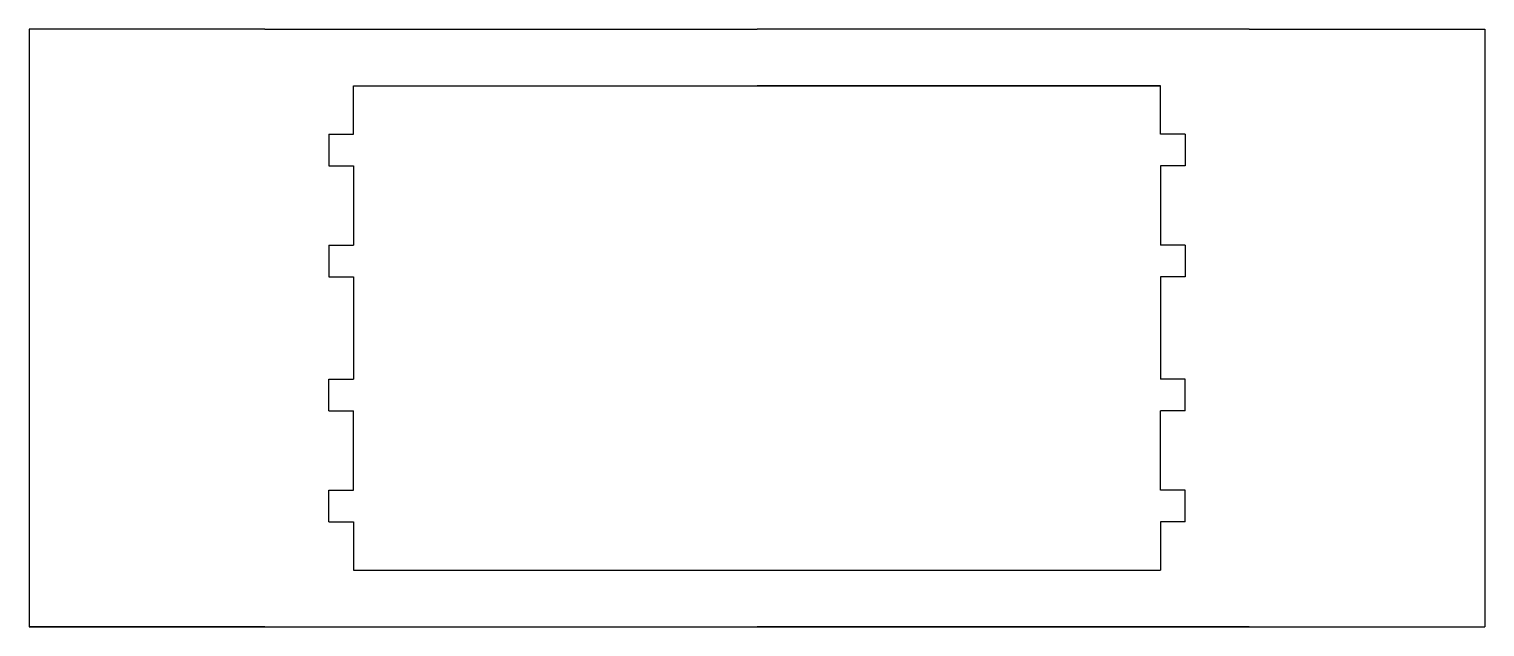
# Model space of a CAD drawing. Extents: x -2.12 to 2.12, y -0.87 to 0.87.
import ezdxf

# ---------------------------------------------------------------- set-up
doc = ezdxf.new("R2010")
doc.units = 0
doc.header["$MEASUREMENT"] = 0
doc.layers.add('MODELSKETCH_VISIBLE', color=7, linetype='CONTINUOUS')

msp = doc.modelspace()

# ---------------------------------------------------------------- linework, layer by layer
at = {"layer": 'MODELSKETCH_VISIBLE'}
for p, q in [((-2.125, 0.8731), (-2.125, -0.8731)), ((-1.4372, 0.8731), (-2.125, 0.8731)), ((-1.4372, 0.8731), (0, 0.8731)), ((1.4372, 0.8731), (0, 0.8731)), ((1.4372, 0.8731), (2.125, 0.8731)), ((2.125, 0.8731), (2.125, -0.8731)), ((-1.1777, 0.7072), (0, 0.7072)), ((-1.1777, 0.5661), (-1.1777, 0.7072)), ((0, 0.7072), (1.1777, 0.7072)), ((1.1777, 0.7072), (0, 0.7072)), ((1.1777, 0.5661), (1.1777, 0.7072)), ((-1.25, 0.5661), (-1.25, 0.4736)), ((-1.25, 0.5661), (-1.1777, 0.5661)), ((1.25, 0.5661), (1.1777, 0.5661)), ((1.25, 0.5661), (1.25, 0.4736)), ((-1.25, 0.4736), (-1.1777, 0.4736)), ((-1.1777, 0.4736), (-1.1777, 0.2418)), ((1.1777, 0.4736), (1.1777, 0.2418)), ((1.25, 0.4736), (1.1777, 0.4736)), ((-1.25, 0.2418), (-1.25, 0.1492)), ((-1.25, 0.2418), (-1.1777, 0.2418)), ((1.25, 0.2418), (1.1777, 0.2418)), ((1.25, 0.2418), (1.25, 0.1492)), ((-1.25, 0.1492), (-1.1777, 0.1492)), ((-1.1777, 0.1492), (-1.1777, -0.1492)), ((1.1777, 0.1492), (1.1777, -0.1492)), ((1.25, 0.1492), (1.1777, 0.1492)), ((-1.25, -0.2418), (-1.25, -0.1492)), ((-1.25, -0.1492), (-1.1777, -0.1492)), ((1.25, -0.1492), (1.1777, -0.1492)), ((1.25, -0.2418), (1.25, -0.1492)), ((-1.25, -0.2418), (-1.1777, -0.2418)), ((-1.25, -0.2418), (-1.1777, -0.2418)), ((-1.1777, -0.4736), (-1.1777, -0.2418)), ((1.25, -0.2418), (1.1777, -0.2418)), ((1.1777, -0.4736), (1.1777, -0.2418)), ((1.25, -0.2418), (1.1777, -0.2418)), ((-1.25, -0.4736), (-1.1777, -0.4736)), ((-1.25, -0.4736), (-1.1777, -0.4736)), ((-1.25, -0.5661), (-1.25, -0.4736)), ((1.25, -0.4736), (1.1777, -0.4736)), ((1.25, -0.4736), (1.1777, -0.4736)), ((1.25, -0.5661), (1.25, -0.4736)), ((-1.25, -0.5661), (-1.1777, -0.5661)), ((-1.1777, -0.5661), (-1.1777, -0.7072)), ((1.1777, -0.5661), (1.1777, -0.7072)), ((1.25, -0.5661), (1.1777, -0.5661)), ((-1.1777, -0.7072), (0, -0.7072)), ((0, -0.7072), (1.1777, -0.7072)), ((-1.4372, -0.8731), (-2.125, -0.8731)), ((-2.125, -0.8731), (1.4372, -0.8731)), ((-1.4372, -0.8731), (0, -0.8731)), ((1.4372, -0.8731), (0, -0.8731)), ((1.4372, -0.8731), (2.125, -0.8731))]:
    msp.add_line(p, q, dxfattribs=at)

doc.saveas('drawing.dxf')
